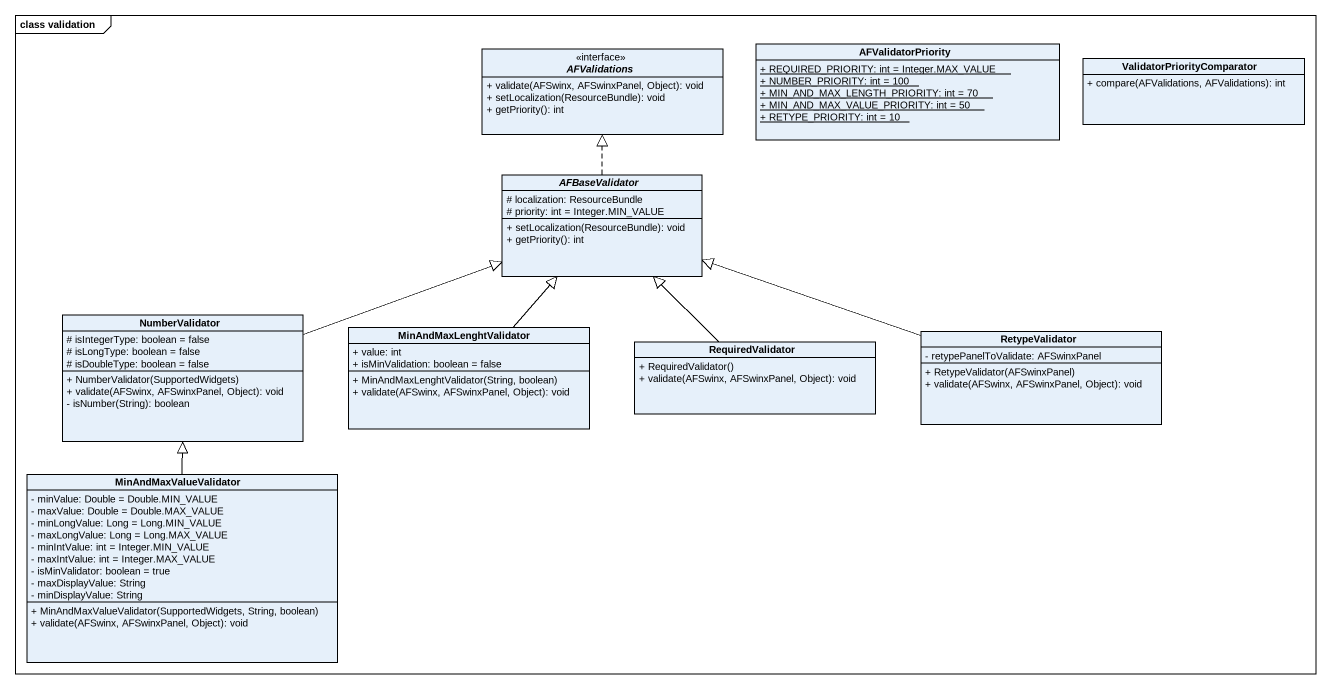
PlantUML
@startuml
mainframe class validation
hide circle
hide empty members
skinparam classAttributeIconSize 0
interface AFValidations <<interface>> {
  + validate(AFSwinx, AFSwinxPanel, Object): void
  + setLocalization(ResourceBundle): void
  + getPriority(): int
}
class AFValidatorPriority {
  {static} + REQUIRED_PRIORITY: int = Integer.MAX_VALUE
  {static} + NUMBER_PRIORITY: int = 100
  {static} + MIN_AND_MAX_LENGTH_PRIORITY: int = 70
  {static} + MIN_AND_MAX_VALUE_PRIORITY: int = 50
  {static} + RETYPE_PRIORITY: int = 10
}
class ValidatorPriorityComparator {
  + compare(AFValidations, AFValidations): int
}
abstract class AFBaseValidator {
  # localization: ResourceBundle
  # priority: int = Integer.MIN_VALUE
  + setLocalization(ResourceBundle): void
  + getPriority(): int
}
class NumberValidator {
  # isIntegerType: boolean = false
  # isLongType: boolean = false
  # isDoubleType: boolean = false
  + NumberValidator(SupportedWidgets)
  + validate(AFSwinx, AFSwinxPanel, Object): void
  - isNumber(String): boolean
}
class MinAndMaxLenghtValidator {
  + value: int
  + isMinValidation: boolean = false
  + MinAndMaxLenghtValidator(String, boolean)
  + validate(AFSwinx, AFSwinxPanel, Object): void
}
class RetypeValidator {
  - retypePanelToValidate: AFSwinxPanel
  + RetypeValidator(AFSwinxPanel)
  + validate(AFSwinx, AFSwinxPanel, Object): void
}
class RequiredValidator {
  + RequiredValidator()
  + validate(AFSwinx, AFSwinxPanel, Object): void
}
class MinAndMaxValueValidator {
  - minValue: Double = Double.MIN_VALUE
  - maxValue: Double = Double.MAX_VALUE
  - minLongValue: Long = Long.MIN_VALUE
  - maxLongValue: Long = Long.MAX_VALUE
  - minIntValue: int = Integer.MIN_VALUE
  - maxIntValue: int = Integer.MAX_VALUE
  - isMinValidator: boolean = true
  - maxDisplayValue: String
  - minDisplayValue: String
  + MinAndMaxValueValidator(SupportedWidgets, String, boolean)
  + validate(AFSwinx, AFSwinxPanel, Object): void
}
AFBaseValidator .up.|> AFValidations
NumberValidator -right-|> AFBaseValidator
MinAndMaxLenghtValidator -up-|> AFBaseValidator
RetypeValidator -left-|> AFBaseValidator
RequiredValidator -up-|> AFBaseValidator
MinAndMaxValueValidator -up-|> NumberValidator
@enduml
